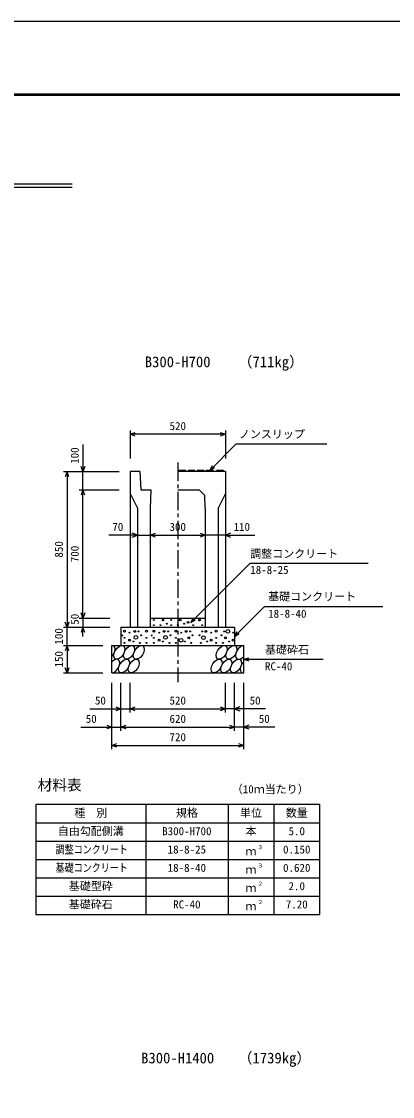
# Model space of a CAD drawing. Units: millimetres, scale not verified. Extents: x -16800 to 16800, y -5940 to 5940.
# Drawn here: x 9728 to 11755, y 70 to 5940 of the extents above; entities that cross this region are included whole.
import ezdxf
from ezdxf.enums import TextEntityAlignment as Align

# ---------------------------------------------------------------- set-up
doc = ezdxf.new("R2010")
doc.units = ezdxf.units.MM
doc.header["$LTSCALE"] = 20
doc.linetypes.add('CHAIN1', pattern=[8, 5, -1, 1, -1])
for name, color, linetype, lineweight in [('0-0_DIM', 7, 'Continuous', 25), ('0-1_Defpoints', 5, 'Continuous', 25), ('0-2_HATCH', 6, 'Continuous', 25), ('0-3_HYO', 3, 'Continuous', 25), ('0-4_HYO2', 4, 'Continuous', 25), ('0-5_OUTLINE', 3, 'Continuous', 25), ('0-6_TXT', 7, 'Continuous', 25), ('0-7_WAKU', 3, 'Continuous', 25)]:
    doc.layers.add(name, color=color, linetype=linetype, lineweight=lineweight)
doc.styles.add('ＭＳ ゴシック', font='')
doc.styles.get('ＭＳ ゴシック').set_extended_font_data('MS Gothic')

msp = doc.modelspace()

# ---------------------------------------------------------------- linework, layer by layer
at = {"layer": '0-0_DIM'}
for p, q in [((10321.78, 3705.74), (10321.78, 3554)), ((10841.78, 3705.74), (10841.78, 3554)), ((10841.78, 3685.74), (10321.78, 3685.74)), ((10064.25, 3629.69), (10064.25, 3482.53)), ((10756.78, 3489.03), (10899, 3631.25)), ((11395.29, 3631.25), (10899, 3631.25)), ((9957.58, 3482.53), (10260.91, 3482.53)), ((9977.58, 3482.53), (9977.58, 2632.53)), ((10064.25, 3382.53), (10064.25, 3482.53)), ((10756.78, 3489.03), (10771.78, 3515.01)), ((10756.78, 3489.03), (10782.76, 3504.03)), ((10044.25, 3382.53), (10260.91, 3382.53)), ((10064.25, 2682.53), (10064.25, 3382.53)), ((10361.78, 3135.24), (10205.6, 3135.24)), ((10361.78, 3135.24), (10431.78, 3135.24)), ((10431.78, 3135.24), (10731.78, 3135.24)), ((10841.78, 3135.24), (10731.78, 3135.24)), ((10841.78, 3135.24), (11002.55, 3135.24)), ((11055.44, 2746.19), (10891.78, 2582.53)), ((11055.44, 2746.19), (11702.31, 2746.19)), ((10044.25, 2682.53), (10210.91, 2682.53)), ((10064.25, 2682.53), (10064.25, 2632.53)), ((10653.1, 2657.53), (10668.1, 2683.51)), ((10653.1, 2657.53), (10679.08, 2672.53)), ((9957.58, 2632.53), (10210.91, 2632.53)), ((9977.58, 2532.53), (9977.58, 2632.53)), ((10064.25, 2582.53), (10064.25, 2632.53)), ((10891.78, 2582.53), (10906.78, 2608.51)), ((10891.78, 2582.53), (10917.76, 2597.53)), ((9957.58, 2532.53), (10171.78, 2532.53)), ((9977.58, 2532.53), (9977.58, 2382.53)), ((10941.78, 2457.53), (10970.76, 2465.3)), ((10941.78, 2457.53), (11375.1, 2457.53)), ((10941.78, 2457.53), (10970.76, 2449.77)), ((9957.58, 2382.53), (10171.78, 2382.53)), ((10221.78, 1967.02), (10221.78, 2329.36)), ((10271.78, 2067.02), (10271.78, 2329.36)), ((10321.78, 2167.02), (10321.78, 2329.36)), ((10841.78, 2167.02), (10841.78, 2329.36)), ((10891.78, 2067.02), (10891.78, 2329.36)), ((10941.78, 1967.02), (10941.78, 2329.36)), ((10101.78, 2187.02), (10321.78, 2187.02)), ((10321.78, 2187.02), (10841.78, 2187.02)), ((11061.78, 2187.02), (10841.78, 2187.02)), ((10051.78, 2087.02), (10271.78, 2087.02)), ((10271.78, 2087.02), (10891.78, 2087.02)), ((11111.78, 2087.02), (10891.78, 2087.02)), ((10221.78, 1987.02), (10941.78, 1987.02))]:
    msp.add_line(p, q, dxfattribs=at)
at = {"layer": '0-0_DIM', "linetype": 'CHAIN1'}
msp.add_line((10581.78, 3532.53), (10581.78, 2332.53), dxfattribs=at)
at = {"layer": '0-0_DIM'}
for points in [[(10350.01, 3675.48), (10321.82, 3685.74), (10350.01, 3696)], [(10813.63, 3696), (10841.82, 3685.74), (10813.63, 3675.48)], [(9987.84, 3454.34), (9977.58, 3482.53), (9967.32, 3454.34)], [(10074.51, 3510.72), (10064.25, 3482.53), (10053.99, 3510.72)], [(10074.51, 3354.34), (10064.25, 3382.53), (10053.99, 3354.34)], [(10333.59, 3124.97), (10361.78, 3135.24), (10333.59, 3145.5)], [(10459.97, 3124.97), (10431.78, 3135.24), (10459.97, 3145.5)], [(10703.59, 3145.5), (10731.78, 3135.24), (10703.59, 3124.97)], [(10869.97, 3145.5), (10841.78, 3135.24), (10869.97, 3124.97)], [(10653.1, 2657.53), (10977.57, 2982), (11621.12, 2982)], [(10074.51, 2710.72), (10064.25, 2682.53), (10053.99, 2710.72)], [(9987.84, 2660.72), (9977.58, 2632.53), (9967.32, 2660.72)], [(10074.51, 2604.34), (10064.25, 2632.53), (10053.99, 2604.34)], [(9987.84, 2504.34), (9977.58, 2532.53), (9967.32, 2504.34)], [(9987.84, 2410.72), (9977.58, 2382.53), (9967.32, 2410.72)], [(10243.59, 2197.28), (10271.78, 2187.02), (10243.59, 2176.76)], [(10349.97, 2176.76), (10321.78, 2187.02), (10349.97, 2197.28)], [(10813.59, 2197.28), (10841.78, 2187.02), (10813.59, 2176.76)], [(10919.97, 2197.28), (10891.78, 2187.02), (10919.97, 2176.76)], [(10193.59, 2097.28), (10221.78, 2087.02), (10193.59, 2076.76)], [(10299.97, 2076.76), (10271.78, 2087.02), (10299.97, 2097.28)], [(10863.59, 2097.28), (10891.78, 2087.02), (10863.59, 2076.76)], [(10969.97, 2097.28), (10941.78, 2087.02), (10969.97, 2076.76)], [(10249.97, 1976.76), (10221.78, 1987.02), (10249.97, 1997.28)], [(10913.59, 1997.28), (10941.78, 1987.02), (10913.59, 1976.76)]]:
    msp.add_lwpolyline(points, dxfattribs=at)
at = {"layer": '0-1_Defpoints'}
msp.add_lwpolyline([(0, -5940), (16800, -5940), (16800, 5940), (0, 5940)], close=True, dxfattribs=at)
at = {"layer": '0-2_HATCH'}
for p, q in [((10586.78, 3482.53), (10587.78, 3489.03)), ((10625.78, 3489.03), (10587.78, 3489.03)), ((10626.78, 3482.53), (10625.78, 3489.03)), ((10636.78, 3482.53), (10637.78, 3489.03)), ((10675.78, 3489.03), (10637.78, 3489.03)), ((10676.78, 3482.53), (10675.78, 3489.03)), ((10686.78, 3482.53), (10687.78, 3489.03)), ((10725.78, 3489.03), (10687.78, 3489.03)), ((10726.78, 3482.53), (10725.78, 3489.03)), ((10736.78, 3482.53), (10737.78, 3489.03)), ((10775.78, 3489.03), (10737.78, 3489.03)), ((10776.78, 3482.53), (10775.78, 3489.03)), ((10791.78, 3482.53), (10792.78, 3489.03)), ((10830.78, 3489.03), (10792.78, 3489.03)), ((10831.78, 3482.53), (10830.78, 3489.03))]:
    msp.add_line(p, q, dxfattribs=at)
for centre, radius in [((10451.28, 2671.84), 2.5), ((10451.28, 2643.83), 2.5), ((10487.17, 2643.83), 2.5), ((10501.19, 2671.84), 5), ((10522.21, 2651.71), 2.5), ((10545.75, 2671.84), 2.5), ((10545.75, 2643.83), 2.5), ((10581.64, 2643.83), 2.5), ((10595.66, 2671.84), 5), ((10616.69, 2651.71), 2.5), ((10637.72, 2658.71), 5), ((10665.75, 2671.84), 2.5), ((10665.75, 2643.83), 2.5), ((10700.92, 2671.56), 5), ((10714.94, 2643.55), 2.5), ((10278.43, 2587.79), 2.5), ((10290.85, 2610.59), 5), ((10318.89, 2602.71), 2.5), ((10346.92, 2609.71), 5), ((10353.46, 2576.7), 10), ((10367.95, 2609.71), 2.5), ((10381.97, 2588.7), 2.5), ((10410.85, 2610.59), 5), ((10439.33, 2587.79), 2.5), ((10451.75, 2610.59), 5), ((10479.79, 2602.71), 2.5), ((10507.82, 2609.71), 5), ((10514.36, 2576.7), 10), ((10528.86, 2609.71), 2.5), ((10542.87, 2588.7), 2.5), ((10571.75, 2610.59), 5), ((10599.79, 2602.71), 2.5), ((10627.82, 2609.71), 5), ((10648.86, 2609.71), 2.5), ((10662.87, 2588.7), 2.5), ((10700.69, 2588.7), 2.5), ((10721.72, 2574.69), 10), ((10714.71, 2609.71), 2.5), ((10735.74, 2609.71), 5), ((10763.78, 2602.71), 2.5), ((10791.82, 2610.59), 5), ((10820.69, 2588.7), 2.5), ((10834.71, 2609.71), 2.5), ((10855.74, 2609.71), 10), ((10883.78, 2602.71), 2.5), ((10290.85, 2574.69), 2.5), ((10290.85, 2546.68), 2.5), ((10318.89, 2561.56), 5), ((10339.91, 2554.56), 2.5), ((10374.96, 2546.68), 2.5), ((10410.85, 2574.69), 2.5), ((10410.85, 2546.68), 2.5), ((10451.75, 2574.69), 2.5), ((10451.75, 2546.68), 2.5), ((10479.79, 2561.56), 5), ((10500.82, 2554.56), 2.5), ((10535.86, 2546.68), 2.5), ((10571.75, 2574.69), 2.5), ((10571.75, 2546.68), 2.5), ((10599.79, 2561.56), 10), ((10620.82, 2554.56), 2.5), ((10641.84, 2574.69), 5), ((10655.86, 2546.68), 2.5), ((10707.7, 2546.68), 2.5), ((10742.75, 2554.56), 2.5), ((10763.78, 2561.56), 5), ((10791.82, 2574.69), 2.5), ((10791.82, 2546.68), 2.5), ((10827.7, 2546.68), 2.5), ((10841.72, 2574.69), 5), ((10862.75, 2554.56), 2.5), ((10883.78, 2561.56), 5)]:
    msp.add_circle(centre, radius, dxfattribs=at)
for centre, start_param, end_param in [((10209.42, 2495.02), 4.385593, 6.6745444), ((10927.93, 2495.02), 0.3357715, 4.4411806), ((10234.74, 2420.03), 3.5111464, 7.548991), ((10953.25, 2420.03), 1.2110787, 3.5658734)]:
    msp.add_ellipse(centre, major_axis=(21.81, 35.31), ratio=0.5792, start_param=start_param, end_param=end_param, dxfattribs=at)
for centre in [(10262.63, 2495.02), (10315.84, 2495.02), (10369.05, 2495.02), (10821.51, 2495.02), (10874.72, 2495.02), (10287.95, 2420.03), (10341.16, 2420.03), (10793.62, 2420.03), (10846.83, 2420.03), (10900.04, 2420.03)]:
    msp.add_ellipse(centre, major_axis=(21.81, 35.31), ratio=0.5792, dxfattribs=at)
at = {"layer": '0-3_HYO'}
for p, q in [((10406.78, 1663.57), (10406.78, 1063.57)), ((10856.78, 1663.57), (10856.78, 1063.57)), ((11106.78, 1663.57), (11106.78, 1063.57)), ((9806.78, 1563.57), (11356.78, 1563.57))]:
    msp.add_line(p, q, dxfattribs=at)
msp.add_lwpolyline([(9806.78, 1063.57), (11356.78, 1063.57), (11356.78, 1663.57), (9806.78, 1663.57)], close=True, dxfattribs=at)
at = {"layer": '0-4_HYO2'}
for p, q in [((9806.78, 1463.57), (11356.78, 1463.57)), ((9806.78, 1363.57), (11356.78, 1363.57)), ((9806.78, 1263.57), (11356.78, 1263.57)), ((9806.78, 1163.57), (11356.78, 1163.57))]:
    msp.add_line(p, q, dxfattribs=at)
at = {"layer": '0-5_OUTLINE'}
for p, q in [((10321.78, 3482.53), (10321.78, 2632.53)), ((10374.28, 3482.53), (10321.78, 3482.53)), ((10374.28, 3482.53), (10379.28, 3382.53)), ((10841.78, 3482.53), (10581.78, 3482.53)), ((10841.78, 3482.53), (10841.78, 2632.53)), ((10321.78, 3362.53), (10361.78, 3282.53)), ((10379.28, 3382.53), (10434.28, 3382.53)), ((10434.28, 3382.53), (10431.78, 3282.53)), ((10581.78, 3382.53), (10699.28, 3382.53)), ((10361.78, 3282.53), (10361.78, 2632.53)), ((10431.78, 3282.53), (10431.78, 2632.53)), ((10731.78, 3282.53), (10731.78, 2632.53)), ((10431.78, 2682.53), (10731.78, 2682.53)), ((10271.78, 2632.53), (10271.78, 2532.53)), ((10271.78, 2632.53), (10891.78, 2632.53)), ((10321.78, 2632.53), (10431.78, 2632.53)), ((10731.78, 2632.53), (10841.78, 2632.53)), ((10891.78, 2632.53), (10891.78, 2532.53)), ((10221.78, 2382.53), (10221.78, 2532.53)), ((10221.78, 2532.53), (10941.78, 2532.53)), ((10941.78, 2382.53), (10941.78, 2532.53)), ((10221.78, 2382.53), (10941.78, 2382.53))]:
    msp.add_line(p, q, dxfattribs=at)
for points in [[(10731.78, 3282.53), (10730.03, 3352.53), (10699.28, 3382.53)], [(10841.78, 3362.53), (10801.78, 3282.53), (10801.78, 2632.53)]]:
    msp.add_lwpolyline(points, dxfattribs=at)
at = {"layer": '0-6_TXT'}
for p, q in [((6794.97, 5054.39), (10005.03, 5054.39)), ((6794.97, 5035.19), (10005.03, 5035.19))]:
    msp.add_line(p, q, dxfattribs=at)
at = {"layer": '0-7_WAKU', "lineweight": 50}
msp.add_lwpolyline([(400, -5540), (16400, -5540), (16400, 5540), (400, 5540)], close=True, dxfattribs=at)

# ---------------------------------------------------------------- texts
at = {"layer": '0-0_DIM', "style": 'ＭＳ ゴシック'}
for s, p in [('520', (10536.78, 3695.74)), ('ノンスリップ', (10915.71, 3651.42)), ('70', (10224.63, 3145.24)), ('300', (10536.63, 3145.24)), ('110', (10886.7, 3145.23)), ('調整コンクリート', (10977.57, 2998.42)), ('18-8-25', (10977.57, 2910.14)), ('基礎コンクリート', (11075.44, 2764.92)), ('18-8-40', (11075.44, 2671.11)), ('基礎砕石', (11058.1, 2474.71)), ('RC-40', (11058.1, 2384.02)), ('50', (10129.34, 2197.02)), ('520', (10536.78, 2197.02)), ('50', (10974.23, 2197.02)), ('50', (10079.34, 2097.02)), ('620', (10536.78, 2097.02)), ('50', (11024.23, 2097.02)), ('720', (10536.78, 1997.02))]:
    msp.add_text(s, height=43.99, dxfattribs=at).set_placement(p, align=Align.BOTTOM_LEFT)
for s, p in [('100', (10054.25, 3524.62)), ('850', (9967.58, 3012.53)), ('700', (10054.25, 2987.53)), ('50', (10054.25, 2645.86)), ('100', (9967.58, 2537.53)), ('150', (9967.58, 2412.53))]:
    msp.add_text(s, height=43.99, rotation=90, dxfattribs=at).set_placement(p, align=Align.BOTTOM_LEFT)
at = {"layer": '0-6_TXT', "style": 'ＭＳ ゴシック'}
for s, height, p in [('B300-H700', 58.65, (10401.78, 4034.66)), ('（711kg）', 58.65, (10910.15, 4034.66)), ('材料表', 58.65, (9816.78, 1723.57)), ('（10ｍ当たり）', 43.99, (10876.78, 1712.57)), ('種\u3000別', 43.99, (10016.78, 1583.57)), ('規格', 43.99, (10571.78, 1583.57)), ('単位', 43.99, (10921.78, 1583.57)), ('数量', 43.99, (11171.78, 1583.57)), ('自由勾配側溝', 43.99, (9926.78, 1483.57)), ('B300-H700', 43.99, (10496.78, 1483.57)), ('本', 43.99, (10951.78, 1483.57)), ('5.0', 43.99, (11186.78, 1483.57)), ('18-8-25', 43.99, (10526.78, 1383.57)), ('ｍ', 43.99, (10951.78, 1373.57)), ('３', 21.99, (11017.33, 1413.94)), ('0.150', 43.99, (11156.78, 1383.57)), ('18-8-40', 43.99, (10526.78, 1283.57)), ('ｍ', 43.99, (10951.78, 1273.57)), ('３', 21.99, (11017.33, 1313.94)), ('0.620', 43.99, (11156.78, 1283.57)), ('基礎型砕', 43.99, (9986.78, 1183.57)), ('２', 21.99, (11017.33, 1213.94)), ('2.0', 43.99, (11186.78, 1183.57)), ('ｍ', 43.99, (10951.78, 1173.57)), ('基礎砕石', 43.99, (9986.78, 1083.57)), ('RC-40', 43.99, (10556.78, 1083.57)), ('ｍ', 43.99, (10951.78, 1073.57)), ('２', 21.99, (11017.33, 1113.94)), ('7.20', 43.99, (11171.78, 1083.57)), ('B300-H1400', 58.65, (10381.78, 233.34)), ('（1739kg）', 58.65, (10910.15, 233.34))]:
    msp.add_text(s, height=height, dxfattribs=at).set_placement(p, align=Align.BOTTOM_LEFT)
at = {"layer": '0-6_TXT', "style": 'ＭＳ ゴシック', "width": 0.8}
for s, p in [('調整コンクリート', (9914.78, 1383.57)), ('基礎コンクリート', (9914.78, 1283.57))]:
    msp.add_text(s, height=43.99, dxfattribs=at).set_placement(p, align=Align.BOTTOM_LEFT)

doc.saveas('drawing.dxf')
